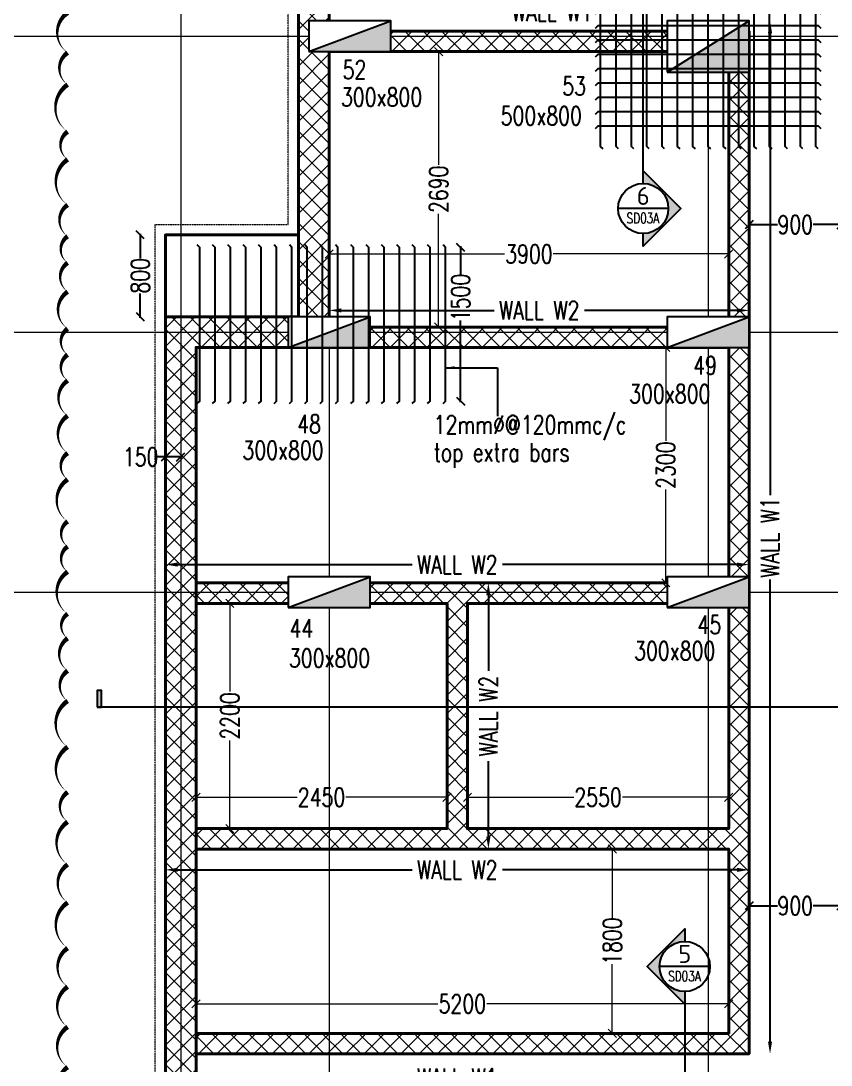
# Model space of a CAD drawing. Header units: millimetres. Extents: x -226110 to 125224, y -84 to 62581.
# Drawn here: x 7305 to 15215, y 44441 to 54642 of the extents above; entities that cross this region are included whole.
import ezdxf
from ezdxf.enums import TextEntityAlignment as Align

# ---------------------------------------------------------------- set-up
doc = ezdxf.new("R2010")
doc.units = ezdxf.units.MM
doc.set_wipeout_variables(frame=1)
for name, pattern in [('CENTER', [2, 1.25, -0.25, 0.25, -0.25]), ('CENTER2', [28.575, 19.05, -3.175, 3.175, -3.175]), ('DASHED2', [9.525, 6.35, -3.175]), ('HIDDEN', [0.375, 0.25, -0.125])]:
    doc.linetypes.add(name, pattern=pattern)
for name, color, linetype, lineweight in [('Geo Col Hatch', 66, 'Continuous', 5), ('Geo Col Size', 36, 'Continuous', 30), ('Geo Column', 10, 'Continuous', 25), ('Geo GF11.12.23$0$Geo Col Hatch', 66, 'Continuous', 5), ('Geo GF11.12.23$0$Geo Column', 10, 'Continuous', 25), ('Geo Section Line', 84, 'Continuous', 18), ('Geo-COLUMN-NO', 3, 'Continuous', 30), ('Geo-COLUMNS', 10, 'Continuous', 30), ('Geo-Dim  Sec & Plan', 250, 'Continuous', 25), ('Geo-DIM-SLAB', 164, 'Continuous', 20), ('Geo-Footing', 22, 'Continuous', 40), ('Geo-Footing Pcc L', 251, 'HIDDEN', 13), ('Geo-GRID', 250, 'CENTER2', 13), ('Geo-Grid L', 250, 'CENTER', 13), ('Geo-RCC-PATT-RAMP', 8, 'Continuous', 13), ('Geo-Retaining-W-L', 126, 'Continuous', 40), ('Geo-Sec Sml', 7, 'Continuous', 25)]:
    doc.layers.add(name, color=color, linetype=linetype, lineweight=lineweight)
doc.layers.add('Geo-Text 100', color=7, linetype='Continuous')
doc.styles.add('Geo T Arial', font='arial.ttf', dxfattribs={"width": 0.75})
doc.styles.add('Geo Txt Narr', font='simplex8.shx')
doc.styles.add('ISCOPEUR', font='isocpeur.ttf')
doc.styles.add('simplex', font='simplex.shx', dxfattribs={"width": 0.75})
doc.dimstyles.new('Geo1-60 Dim 100', dxfattribs={"dimtxt": 140, "dimasz": 110, "dimexe": 0.11, "dimexo": 0.2, "dimgap": 0.1, "dimtad": 0, "dimdec": 0, "dimdsep": 46, "dimtxsty": 'simplex', "dimblk": 'OBLIQUE', "dimcen": 5, "dimdle": 11, "dimclrd": 252, "dimclre": 252, "dimclrt": 34, "dimadec": 0, "dimazin": 0, "dimtfac": 1, "dimtdec": 0, "dimtmove": 0, "dimatfit": 3, "dimfxl": 1, "dimlwd": -1, "dimlwe": -1, "dimarcsym": 0})
doc.dimstyles.new('Geo1-80 Dim 100', dxfattribs={"dimtxt": 180, "dimasz": 80, "dimexe": 0.11, "dimexo": 0.2, "dimgap": 0.1, "dimtad": 0, "dimdec": 0, "dimdsep": 46, "dimtxsty": 'simplex', "dimblk": 'OBLIQUE', "dimcen": 5, "dimdle": 11, "dimse1": 1, "dimse2": 1, "dimclrd": 226, "dimclre": 252, "dimclrt": 6, "dimadec": 0, "dimazin": 0, "dimtfac": 1, "dimtdec": 0, "dimtmove": 0, "dimatfit": 3, "dimldrblk": 'OBLIQUE', "dimfxl": 1, "dimlwd": -1, "dimlwe": -1, "dimarcsym": 0})

# ---------------------------------------------------------------- blocks, each defined once
blk = doc.blocks.new('*U1255')
at = {"layer": 'Geo Col Size', "style": 'simplex', "width": 0.75}
blk.add_attdef('300X800', (278, -469), '', height=180, dxfattribs=at)
blk.add_wipeout([(-400, 150), (400, 150), (400, -150), (-400, -150)]).dxf.layer = 'Geo GF11.12.23$0$Geo Column'
at = {"layer": 'Geo GF11.12.23$0$Geo Col Hatch'}
h = blk.add_hatch(color=256, dxfattribs=at)
h.dxf.hatch_style = 1
h.paths.add_polyline_path([(-400, -150), (400, -150), (400, 150)])
at = {"layer": 'Geo GF11.12.23$0$Geo Column'}
blk.add_line((-400, -150), (400, 150), dxfattribs=at)
blk.add_lwpolyline([(-400, -150), (400, -150), (400, 150), (-400, 150)], close=True, dxfattribs=at)
blk = doc.blocks.new('*U1256')
blk.add_wipeout([(-400, 250), (400, 250), (400, -250), (-400, -250)]).dxf.layer = 'Geo Column'
at = {"layer": 'Geo Col Hatch'}
h = blk.add_hatch(color=256, dxfattribs=at)
h.dxf.hatch_style = 1
h.paths.add_polyline_path([(400, -250), (400, 250), (-400, -250)])
at = {"layer": 'Geo Column'}
blk.add_line((-400, -250), (400, 250), dxfattribs=at)
blk.add_lwpolyline([(-400, -250), (400, -250), (400, 250), (-400, 250)], close=True, dxfattribs=at)
at = {"layer": 'Geo Col Size', "color": 7, "style": 'Geo T Arial'}
blk.add_attdef('500X800', (428, -519), '', height=250, dxfattribs=at)
blk = doc.blocks.new('Geo GF11.12.23')
ref = blk.add_blockref('*U1255', (46633, 52033))
ref.add_attrib('300X800', '300x800', (46548, 51349), dxfattribs={"layer": 'Geo Col Size', "height": 180, "style": 'simplex', "width": 0.75})
ref = blk.add_blockref('*U1255', (46433, 49143))
ref.add_attrib('300X800', '300x800', (45586, 47899), dxfattribs={"layer": 'Geo Col Size', "height": 180, "style": 'simplex', "width": 0.75})
ref = blk.add_blockref('*U1255', (50133, 49143))
ref.add_attrib('300X800', '300x800', (49362, 48450), dxfattribs={"layer": 'Geo Col Size', "height": 180, "style": 'simplex', "width": 0.75})
ref = blk.add_blockref('*U1255', (46433, 46603))
ref.add_attrib('300X800', '300x800', (46040, 45869), dxfattribs={"layer": 'Geo Col Size', "height": 180, "style": 'simplex', "width": 0.75})
ref = blk.add_blockref('*U1255', (50133, 46603))
ref.add_attrib('300X800', '300x800', (49410, 45940), dxfattribs={"layer": 'Geo Col Size', "height": 180, "style": 'simplex', "width": 0.75})
at = {"layer": 'Geo-COLUMN-NO', "style": 'simplex', "width": 0.75}
blk.add_text('53', height=180, dxfattribs=at).set_placement((48709, 51457))
at = {"layer": 'Geo Section Line'}
ref = blk.add_blockref('*U1256', (50133, 51933), dxfattribs=at)
ref.add_attrib('500X800', '500x800', (48107, 51166), dxfattribs={"layer": 'Geo Col Size', "height": 180, "style": 'simplex', "width": 0.75})
at = {"layer": 'Geo-COLUMN-NO', "style": 'simplex', "width": 0.75}
for s, p in [('52', (46564, 51616)), ('49', (49987, 48728)), ('48', (46121, 48156)), ('44', (46046, 46159)), ('45', (50029, 46195))]:
    blk.add_text(s, height=180, dxfattribs=at).set_placement(p)
blk = doc.blocks.new('GRID')
at = {"layer": 'Geo-Grid L', "ltscale": 3}
for p, q in [((-9570, 51726.6), (-9570, -6705.1)), ((-8120, 51726.6), (-8120, -6705.1)), ((-4420, 51726.6), (-4420, -6705.1)), ((-12192.8, 44090), (13410.8, 44090)), ((-12192.8, 41200), (13410.8, 41200)), ((-12192.8, 38660.1), (13410.8, 38660.1))]:
    blk.add_line(p, q, dxfattribs=at)
blk = doc.blocks.new('A$C20a6246b1')
at = {"layer": 'Geo-RCC-PATT-RAMP'}
h = blk.add_hatch(dxfattribs=at)
h.set_pattern_fill('ANSI37', color=256, scale=40)
edge = h.paths.add_edge_path()
edge.add_line((10910, 11850), (10910, 8600))
edge.add_line((10910, 8600), (11110, 8600))
edge.add_line((11110, 8600), (11110, 2000))
edge.add_line((11110, 2000), (12010, 2000))
edge.add_line((12010, 2000), (12010, -800))
edge.add_line((12010, -800), (-2810, -800))
edge.add_line((-2810, -800), (-2810, 45750))
edge.add_line((-2810, 45750), (-1510, 45750))
edge.add_line((-1510, 45750), (-1510, 51340))
edge.add_line((-1510, 51340), (2440, 51340))
edge.add_arc((4877, 51453), 2440, 93.1, 182.6734, ccw=False)
edge.add_line((4745, 53890), (12205, 53890))
edge.add_arc((11922, 48007), 5890, 54.5997, 87.2442, ccw=False)
edge.add_line((15334, 52807), (15912, 52339))
edge.add_arc((11852, 47932), 5992, 10.0715, 47.3451, ccw=False)
edge.add_arc((17260, 48892), 500, 0, 10.0715, ccw=False)
edge.add_line((17760, 48892), (17760, -1001))
edge.add_line((17760, -1001), (18060, -1001))
edge.add_line((18060, -1001), (18060, 48875))
edge.add_arc((17060, 48875), 1000, 0, 10.2606)
edge.add_arc((11852, 47932), 6292, 10.2606, 47.4326)
edge.add_line((16108, 52566), (15516, 53046))
edge.add_arc((11922, 48007), 6190, 54.5106, 87.3118)
edge.add_line((12212, 54190), (4756, 54190))
edge.add_arc((4875, 51454), 2738, 92.485, 176.1141)
edge.add_line((2143, 51640), (-1810, 51640))
edge.add_line((-1810, 51640), (-1810, 46050))
edge.add_line((-1810, 46050), (-3110, 46050))
edge.add_line((-3110, 46050), (-3110, -1100))
edge.add_line((-3110, -1100), (12310, -1100))
edge.add_line((12310, -1100), (12310, 2300))
edge.add_line((12310, 2300), (11410, 2300))
edge.add_line((11410, 2300), (11410, 8900))
edge.add_line((11410, 8900), (11210, 8900))
edge.add_line((11210, 8900), (11210, 11550))
edge.add_line((11210, 11550), (12310, 11550))
edge.add_line((12310, 11550), (12310, 49040))
edge.add_line((12310, 49040), (7390, 49040))
edge.add_line((7390, 49040), (7390, 48740))
edge.add_line((7390, 48740), (12010, 48740))
edge.add_line((12010, 48740), (12010, 11850))
edge.add_line((12010, 11850), (10910, 11850))
at = {"layer": 'Geo-Retaining-W-L'}
for points in [[(-2810, -800), (-2810, 45750), (-1510, 45750), (-1510, 51340), (2440, 51340, -0.412035), (4745, 53890), (12205, 53890, -0.14341), (15334, 52807), (15912, 52339, -0.164086), (17752, 48980, -0.043974), (17760, 48892), (17760, -1001)], [(18060, -1001), (18060, 48875, 0.0448), (18044, 49053, 0.163631), (16108, 52566), (15516, 53046, 0.144108), (12212, 54190), (4756, 54190, 0.382009), (2143, 51640), (-1810, 51640), (-1810, 46050), (-3110, 46050), (-3110, -1100)]]:
    blk.add_lwpolyline(points, format="xyb", dxfattribs=at)
blk = doc.blocks.new('A$Ca87b6d86')
at = {"layer": 'Geo-RCC-PATT-RAMP'}
h = blk.add_hatch(dxfattribs=at)
h.set_pattern_fill('ANSI37', color=256, scale=40)
h.set_pattern_definition([(45, (-18635.1, -10601.68), (-89.80256, 89.80256), []), (135, (-18635.1, -10601.68), (-89.80256, -89.80256), [])])
h.paths.add_polyline_path([(-4420, 38350), (-6970, 38350), (-6970, 36150), (-4420, 36150)], flags=16)
h.paths.add_polyline_path([(-8320, 43740), (-8320, 43940), (-4220, 43940), (-4220, 33950), (-9620, 33950), (-9620, 34150), (-4420, 34150), (-4420, 35950), (-9620, 35950), (-9620, 36150), (-7170, 36150), (-7170, 38350), (-9620, 38350), (-9620, 38550), (-4420, 38550), (-4420, 40850), (-8320, 40850), (-8320, 41050), (-4420, 41050), (-4420, 43740)])
at = {"layer": 'Geo-Retaining-W-L'}
for points in [[(-8320, 43740), (-8320, 43940), (-4220, 43940), (-4220, 33950), (-9620, 33950), (-9620, 34150), (-4420, 34150), (-4420, 35950), (-9620, 35950), (-9620, 36150), (-7170, 36150), (-7170, 38350), (-9620, 38350), (-9620, 38550), (-4420, 38550), (-4420, 40850), (-8320, 40850), (-8320, 41050), (-4420, 41050), (-4420, 43740)], [(-4420, 38350), (-6970, 38350), (-6970, 36150), (-4420, 36150)]]:
    blk.add_lwpolyline(points, close=True, dxfattribs=at)
blk = doc.blocks.new('_Oblique')
at = {"color": 0, "linetype": 'ByBlock', "lineweight": -2}
blk.add_line((-0.5, -0.5), (0.5, 0.5), dxfattribs=at)
blk = doc.blocks.new('*D718')
at = {"layer": 'Geo-Dim  Sec & Plan', "color": 226, "linetype": 'Continuous', "transparency": 16777216}
for p, q in [((14404, 45998), (14691, 45998)), ((15326, 45998), (15039, 45998))]:
    blk.add_line(p, q, dxfattribs=at)
at = {"layer": 'Geo-Dim  Sec & Plan', "color": 226, "transparency": 16777216, "xscale": 80, "yscale": 80, "zscale": 80, "rotation": 180}
blk.add_blockref('_Oblique', (14415, 45998), dxfattribs=at)
at = {"layer": 'Geo-Dim  Sec & Plan', "color": 226, "transparency": 16777216, "xscale": 80, "yscale": 80, "zscale": 80}
blk.add_blockref('_Oblique', (15315, 45998), dxfattribs=at)
at = {"layer": 'Geo-Dim  Sec & Plan', "color": 6, "transparency": 16777216, "insert": (14865, 45998), "char_height": 180, "attachment_point": 5, "style": 'simplex'}
blk.add_mtext('900', dxfattribs=at)
blk = doc.blocks.new('*D719')
at = {"layer": 'Geo-Dim  Sec & Plan', "color": 226, "linetype": 'Continuous', "transparency": 16777216}
for p, q in [((8470, 52563), (8470, 52325)), ((8470, 51741), (8470, 51978))]:
    blk.add_line(p, q, dxfattribs=at)
at = {"layer": 'Geo-Dim  Sec & Plan', "color": 226, "transparency": 16777216, "xscale": 80, "yscale": 80, "zscale": 80}
for p, rotation in [((8470, 52552), 90), ((8470, 51752), 270)]:
    blk.add_blockref('_Oblique', p, dxfattribs=dict(at, rotation=rotation))
at = {"layer": 'Geo-Dim  Sec & Plan', "color": 6, "transparency": 16777216, "insert": (8470, 52152), "char_height": 180, "attachment_point": 5, "rotation": 90, "style": 'simplex'}
blk.add_mtext('800', dxfattribs=at)
blk = doc.blocks.new('*D722')
at = {"layer": 'Geo-Dim  Sec & Plan', "color": 226, "linetype": 'Continuous', "transparency": 16777216}
for p, q in [((8835, 44319), (11154, 44319)), ((14295, 44319), (11977, 44319))]:
    blk.add_line(p, q, dxfattribs=at)
at = {"layer": 'Geo-Dim  Sec & Plan', "color": 226, "transparency": 16777216}
for points in [[(8835, 44339), (8835, 44299), (8715, 44319)], [(14295, 44339), (14295, 44299), (14415, 44319)]]:
    blk.add_solid(points, dxfattribs=at)
at = {"layer": 'Geo-Dim  Sec & Plan', "color": 4, "transparency": 16777216, "insert": (11565, 44319), "char_height": 180, "attachment_point": 5, "style": 'simplex'}
blk.add_mtext('WALL W1', dxfattribs=at)
blk = doc.blocks.new('*D723')
at = {"layer": 'Geo-Dim  Sec & Plan', "color": 226, "linetype": 'Continuous', "transparency": 16777216}
for p, q in [((8835, 46349), (11125, 46349)), ((14295, 46349), (12006, 46349))]:
    blk.add_line(p, q, dxfattribs=at)
at = {"layer": 'Geo-Dim  Sec & Plan', "color": 226, "transparency": 16777216}
for points in [[(8835, 46369), (8835, 46329), (8715, 46349)], [(14295, 46369), (14295, 46329), (14415, 46349)]]:
    blk.add_solid(points, dxfattribs=at)
at = {"layer": 'Geo-Dim  Sec & Plan', "color": 4, "transparency": 16777216, "insert": (11565, 46349), "char_height": 180, "attachment_point": 5, "style": 'simplex'}
blk.add_mtext('WALL W2', dxfattribs=at)
blk = doc.blocks.new('*D724')
at = {"layer": 'Geo-Dim  Sec & Plan', "color": 226, "linetype": 'Continuous', "transparency": 16777216}
for p, q in [((8835, 49331), (11125, 49331)), ((14295, 49331), (12006, 49331))]:
    blk.add_line(p, q, dxfattribs=at)
at = {"layer": 'Geo-Dim  Sec & Plan', "color": 226, "transparency": 16777216}
for points in [[(8835, 49351), (8835, 49311), (8715, 49331)], [(14295, 49351), (14295, 49311), (14415, 49331)]]:
    blk.add_solid(points, dxfattribs=at)
at = {"layer": 'Geo-Dim  Sec & Plan', "color": 4, "transparency": 16777216, "insert": (11565, 49331), "char_height": 180, "width": 995.06, "attachment_point": 5, "style": 'simplex'}
blk.add_mtext('WALL W2', dxfattribs=at)
blk = doc.blocks.new('*D725')
at = {"layer": 'Geo-Dim  Sec & Plan', "color": 226, "linetype": 'Continuous', "transparency": 16777216}
for p, q in [((10435, 51814), (11925, 51814)), ((14295, 51814), (12806, 51814))]:
    blk.add_line(p, q, dxfattribs=at)
at = {"layer": 'Geo-Dim  Sec & Plan', "color": 226, "transparency": 16777216}
for points in [[(10435, 51834), (10435, 51794), (10315, 51814)], [(14295, 51834), (14295, 51794), (14415, 51814)]]:
    blk.add_solid(points, dxfattribs=at)
at = {"layer": 'Geo-Dim  Sec & Plan', "color": 4, "transparency": 16777216, "insert": (12365, 51814), "char_height": 180, "attachment_point": 5, "style": 'simplex'}
blk.add_mtext('WALL W2', dxfattribs=at)
blk = doc.blocks.new('*D726')
at = {"layer": 'Geo-Dim  Sec & Plan', "color": 226, "linetype": 'Continuous', "transparency": 16777216}
for p, q in [((10135, 54729), (12080, 54729)), ((14295, 54729), (12903, 54729))]:
    blk.add_line(p, q, dxfattribs=at)
at = {"layer": 'Geo-Dim  Sec & Plan', "color": 226, "transparency": 16777216}
for points in [[(10135, 54749), (10135, 54709), (10015, 54729)], [(14295, 54749), (14295, 54709), (14415, 54729)]]:
    blk.add_solid(points, dxfattribs=at)
at = {"layer": 'Geo-Dim  Sec & Plan', "color": 4, "transparency": 16777216, "insert": (12491, 54729), "char_height": 180, "attachment_point": 5, "style": 'simplex'}
blk.add_mtext('WALL W1', dxfattribs=at)
blk = doc.blocks.new('*D727')
at = {"layer": 'Geo-Dim  Sec & Plan', "color": 226, "linetype": 'Continuous', "transparency": 16777216}
for p, q in [((11869, 49032), (11869, 48292)), ((11869, 46672), (11869, 47411))]:
    blk.add_line(p, q, dxfattribs=at)
at = {"layer": 'Geo-Dim  Sec & Plan', "color": 226, "transparency": 16777216}
for points in [[(11849, 49032), (11889, 49032), (11869, 49152)], [(11849, 46672), (11889, 46672), (11869, 46552)]]:
    blk.add_solid(points, dxfattribs=at)
at = {"layer": 'Geo-Dim  Sec & Plan', "color": 4, "transparency": 16777216, "insert": (11869, 47852), "char_height": 180, "attachment_point": 5, "rotation": 90, "style": 'simplex'}
blk.add_mtext('WALL W2', dxfattribs=at)
blk = doc.blocks.new('*D728')
at = {"layer": 'Geo-Dim  Sec & Plan', "color": 226, "linetype": 'Continuous', "transparency": 16777216}
for p, q in [((14619, 54522), (14619, 50008)), ((14619, 44672), (14619, 49185))]:
    blk.add_line(p, q, dxfattribs=at)
at = {"layer": 'Geo-Dim  Sec & Plan', "color": 226, "transparency": 16777216}
for points in [[(14599, 54522), (14639, 54522), (14619, 54642)], [(14599, 44672), (14639, 44672), (14619, 44552)]]:
    blk.add_solid(points, dxfattribs=at)
at = {"layer": 'Geo-Dim  Sec & Plan', "color": 4, "transparency": 16777216, "insert": (14619, 49597), "char_height": 180, "attachment_point": 5, "rotation": 90, "style": 'simplex'}
blk.add_mtext('WALL W1', dxfattribs=at)
blk = doc.blocks.new('*D729')
at = {"layer": 'Geo-DIM-SLAB', "color": 148, "linetype": 'Continuous', "transparency": 16777216}
for p, q in [((9345, 48963), (9345, 48090)), ((9345, 46741), (9345, 47614))]:
    blk.add_line(p, q, dxfattribs=at)
at = {"layer": 'Geo-DIM-SLAB', "color": 148, "transparency": 16777216, "xscale": 80, "yscale": 80, "zscale": 80}
for p, rotation in [((9345, 48952), 90), ((9345, 46752), 270)]:
    blk.add_blockref('_Oblique', p, dxfattribs=dict(at, rotation=rotation))
at = {"layer": 'Geo-DIM-SLAB', "color": 148, "transparency": 16777216, "insert": (9345, 47852), "char_height": 180, "attachment_point": 5, "rotation": 90, "style": 'simplex'}
blk.add_mtext('2200', dxfattribs=at)
blk = doc.blocks.new('*D730')
at = {"layer": 'Geo-DIM-SLAB', "color": 148, "linetype": 'Continuous', "transparency": 16777216}
for p, q in [((11654, 47058), (12702, 47058)), ((14226, 47058), (13178, 47058))]:
    blk.add_line(p, q, dxfattribs=at)
at = {"layer": 'Geo-DIM-SLAB', "color": 148, "transparency": 16777216, "xscale": 80, "yscale": 80, "zscale": 80, "rotation": 180}
blk.add_blockref('_Oblique', (11665, 47058), dxfattribs=at)
at = {"layer": 'Geo-DIM-SLAB', "color": 148, "transparency": 16777216, "xscale": 80, "yscale": 80, "zscale": 80}
blk.add_blockref('_Oblique', (14215, 47058), dxfattribs=at)
at = {"layer": 'Geo-DIM-SLAB', "color": 148, "transparency": 16777216, "insert": (12940, 47058), "char_height": 180, "attachment_point": 5, "style": 'simplex'}
blk.add_mtext('2550', dxfattribs=at)
blk = doc.blocks.new('*D731')
at = {"layer": 'Geo-DIM-SLAB', "color": 148, "linetype": 'Continuous', "transparency": 16777216}
for p, q in [((9004, 47058), (10002, 47058)), ((11476, 47058), (10478, 47058))]:
    blk.add_line(p, q, dxfattribs=at)
at = {"layer": 'Geo-DIM-SLAB', "color": 148, "transparency": 16777216, "xscale": 80, "yscale": 80, "zscale": 80, "rotation": 180}
blk.add_blockref('_Oblique', (9015, 47058), dxfattribs=at)
at = {"layer": 'Geo-DIM-SLAB', "color": 148, "transparency": 16777216, "xscale": 80, "yscale": 80, "zscale": 80}
blk.add_blockref('_Oblique', (11465, 47058), dxfattribs=at)
at = {"layer": 'Geo-DIM-SLAB', "color": 148, "transparency": 16777216, "insert": (10240, 47058), "char_height": 180, "attachment_point": 5, "style": 'simplex'}
blk.add_mtext('2450', dxfattribs=at)
blk = doc.blocks.new('*D732')
at = {"layer": 'Geo-DIM-SLAB', "color": 148, "linetype": 'Continuous', "transparency": 16777216}
for p, q in [((13079, 46563), (13079, 45877)), ((13079, 44741), (13079, 45427))]:
    blk.add_line(p, q, dxfattribs=at)
at = {"layer": 'Geo-DIM-SLAB', "color": 148, "transparency": 16777216, "xscale": 80, "yscale": 80, "zscale": 80}
for p, rotation in [((13079, 46552), 90), ((13079, 44752), 270)]:
    blk.add_blockref('_Oblique', p, dxfattribs=dict(at, rotation=rotation))
at = {"layer": 'Geo-DIM-SLAB', "color": 148, "transparency": 16777216, "insert": (13079, 45652), "char_height": 180, "attachment_point": 5, "rotation": 90, "style": 'simplex'}
blk.add_mtext('1800', dxfattribs=at)
blk = doc.blocks.new('*D733')
at = {"layer": 'Geo-DIM-SLAB', "color": 148, "linetype": 'Continuous', "transparency": 16777216}
for p, q in [((9004, 45040), (11377, 45040)), ((14226, 45040), (11853, 45040))]:
    blk.add_line(p, q, dxfattribs=at)
at = {"layer": 'Geo-DIM-SLAB', "color": 148, "transparency": 16777216, "xscale": 80, "yscale": 80, "zscale": 80, "rotation": 180}
blk.add_blockref('_Oblique', (9015, 45040), dxfattribs=at)
at = {"layer": 'Geo-DIM-SLAB', "color": 148, "transparency": 16777216, "xscale": 80, "yscale": 80, "zscale": 80}
blk.add_blockref('_Oblique', (14215, 45040), dxfattribs=at)
at = {"layer": 'Geo-DIM-SLAB', "color": 148, "transparency": 16777216, "insert": (11615, 45040), "char_height": 180, "attachment_point": 5, "style": 'simplex'}
blk.add_mtext('5200', dxfattribs=at)
blk = doc.blocks.new('*D734')
at = {"layer": 'Geo-DIM-SLAB', "color": 148, "linetype": 'Continuous', "transparency": 16777216}
for p, q in [((13601, 51463), (13601, 50540)), ((13601, 49141), (13601, 50064))]:
    blk.add_line(p, q, dxfattribs=at)
at = {"layer": 'Geo-DIM-SLAB', "color": 148, "transparency": 16777216, "xscale": 80, "yscale": 80, "zscale": 80}
for p, rotation in [((13601, 51452), 90), ((13601, 49152), 270)]:
    blk.add_blockref('_Oblique', p, dxfattribs=dict(at, rotation=rotation))
at = {"layer": 'Geo-DIM-SLAB', "color": 148, "transparency": 16777216, "insert": (13601, 50302), "char_height": 180, "attachment_point": 5, "rotation": 90, "style": 'simplex'}
blk.add_mtext('2300', dxfattribs=at)
blk = doc.blocks.new('*D735')
at = {"layer": 'Geo-DIM-SLAB', "color": 148, "linetype": 'Continuous', "transparency": 16777216}
for p, q in [((11383, 54353), (11383, 53235)), ((11383, 51641), (11383, 52759))]:
    blk.add_line(p, q, dxfattribs=at)
at = {"layer": 'Geo-DIM-SLAB', "color": 148, "transparency": 16777216, "xscale": 80, "yscale": 80, "zscale": 80}
for p, rotation in [((11383, 54342), 90), ((11383, 51652), 270)]:
    blk.add_blockref('_Oblique', p, dxfattribs=dict(at, rotation=rotation))
at = {"layer": 'Geo-DIM-SLAB', "color": 148, "transparency": 16777216, "insert": (11383, 52997), "char_height": 180, "attachment_point": 5, "rotation": 90, "style": 'simplex'}
blk.add_mtext('2690', dxfattribs=at)
blk = doc.blocks.new('*D736')
at = {"layer": 'Geo-DIM-SLAB', "color": 148, "linetype": 'Continuous', "transparency": 16777216}
for p, q in [((10304, 52365), (12027, 52365)), ((14226, 52365), (12503, 52365))]:
    blk.add_line(p, q, dxfattribs=at)
at = {"layer": 'Geo-DIM-SLAB', "color": 148, "transparency": 16777216, "xscale": 80, "yscale": 80, "zscale": 80, "rotation": 180}
blk.add_blockref('_Oblique', (10315, 52365), dxfattribs=at)
at = {"layer": 'Geo-DIM-SLAB', "color": 148, "transparency": 16777216, "xscale": 80, "yscale": 80, "zscale": 80}
blk.add_blockref('_Oblique', (14215, 52365), dxfattribs=at)
at = {"layer": 'Geo-DIM-SLAB', "color": 148, "transparency": 16777216, "insert": (12265, 52365), "char_height": 180, "attachment_point": 5, "style": 'simplex'}
blk.add_mtext('3900', dxfattribs=at)
blk = doc.blocks.new('*D743')
at = {"layer": 'Geo-Dim  Sec & Plan', "color": 226, "linetype": 'Continuous', "transparency": 16777216}
for p, q in [((8715, 50382), (8635, 50382)), ((8876, 50382), (8715, 50382))]:
    blk.add_line(p, q, dxfattribs=at)
at = {"layer": 'Geo-Dim  Sec & Plan', "color": 226, "transparency": 16777216, "xscale": 80, "yscale": 80, "zscale": 80, "rotation": 180}
blk.add_blockref('_Oblique', (8715, 50382), dxfattribs=at)
at = {"layer": 'Geo-Dim  Sec & Plan', "color": 226, "transparency": 16777216, "xscale": 80, "yscale": 80, "zscale": 80}
blk.add_blockref('_Oblique', (8865, 50382), dxfattribs=at)
at = {"layer": 'Geo-Dim  Sec & Plan', "color": 6, "transparency": 16777216, "insert": (8474, 50382), "char_height": 180, "attachment_point": 5, "style": 'simplex'}
blk.add_mtext('150', dxfattribs=at)
blk = doc.blocks.new('*U744')
at = {"layer": 'Geo-Sec Sml', "ltscale": 0.1}
blk.add_hatch(color=162, dxfattribs=at).paths.add_polyline_path([(-213.11, 4.67), (-211.94, 4.67), (-211.94, 0), (-213.11, 0)])
at = {"color": 8}
blk.add_line((3.5, 0), (-213.11, 0), dxfattribs=at)
at = {"layer": 'Geo-Sec Sml'}
blk.add_lwpolyline([(-213.11, 0), (-211.94, 0), (-211.94, 4.67), (-213.11, 4.67)], close=True, dxfattribs=at)
at = {"layer": 'Geo-Sec Sml', "lineweight": 18, "ltscale": 0.1, "style": 'ISCOPEUR'}
blk.add_attdef('00', text='', height=3, dxfattribs=at).set_placement((10.5, 3.5), align=Align.MIDDLE)
at = {"layer": 'Geo-Sec Sml', "color": 1, "style": 'Geo Txt Narr'}
blk.add_attdef('00', text='', height=2.5, dxfattribs=at).set_placement((10.5, -2.33), align=Align.MIDDLE)
blk = doc.blocks.new('*U745')
at = {"layer": 'Geo-Sec Sml', "ltscale": 0.1}
for points in [[(3.5, 0, 0.414214), (10.5, -7), (10.5, -10.5), (0, 0), (10.5, 10.5), (10.5, 7, 0.414214)], [(5.83, -96.28), (5.83, -95.12), (10.5, -95.12), (10.5, -96.28)]]:
    blk.add_hatch(color=162, dxfattribs=at).paths.add_polyline_path(points)
at = {"color": 8}
blk.add_line((10.5, -7), (10.5, -96.28), dxfattribs=at)
blk.add_lwpolyline([(17.5, 0), (3.5, 0)], dxfattribs=at)
blk.add_circle((10.5, 0), 7, dxfattribs=at)
at = {"layer": 'Geo-Sec Sml'}
blk.add_lwpolyline([(10.5, -7), (10.5, -10.5), (0, 0), (10.5, 10.5), (10.5, 7)], dxfattribs=at)
blk.add_lwpolyline([(10.5, -96.28), (10.5, -95.12), (5.83, -95.12), (5.83, -96.28)], close=True, dxfattribs=at)
at = {"layer": 'Geo-Sec Sml', "lineweight": 18, "ltscale": 0.1, "style": 'ISCOPEUR'}
blk.add_attdef('00', text='', height=3, dxfattribs=at).set_placement((10.5, 3.5), align=Align.MIDDLE)
at = {"layer": 'Geo-Sec Sml', "color": 1, "style": 'Geo Txt Narr'}
blk.add_attdef('00', text='', height=2.5, dxfattribs=at).set_placement((10.5, -2.33), align=Align.MIDDLE)
blk = doc.blocks.new('*U746')
at = {"layer": 'Geo-Sec Sml', "ltscale": 0.1}
for points in [[(15.17, 142.03), (15.17, 140.86), (10.5, 140.86), (10.5, 142.03)], [(17.5, 0, 0.414214), (10.5, 7), (10.5, 10.5), (21, 0), (10.5, -10.5), (10.5, -7, 0.414214)]]:
    blk.add_hatch(color=162, dxfattribs=at).paths.add_polyline_path(points)
at = {"color": 8}
blk.add_line((10.5, 7), (10.5, 142.03), dxfattribs=at)
blk.add_lwpolyline([(17.5, 0), (3.5, 0)], dxfattribs=at)
blk.add_circle((10.5, 0), 7, dxfattribs=at)
at = {"layer": 'Geo-Sec Sml'}
blk.add_lwpolyline([(10.5, 142.03), (10.5, 140.86), (15.17, 140.86), (15.17, 142.03)], close=True, dxfattribs=at)
blk.add_lwpolyline([(10.5, 7), (10.5, 10.5), (21, 0), (10.5, -10.5), (10.5, -7)], dxfattribs=at)
at = {"layer": 'Geo-Sec Sml', "lineweight": 18, "ltscale": 0.1, "style": 'ISCOPEUR'}
blk.add_attdef('00', text='', height=3, dxfattribs=at).set_placement((10.5, 3.5), align=Align.MIDDLE)
at = {"layer": 'Geo-Sec Sml', "color": 1, "style": 'Geo Txt Narr'}
blk.add_attdef('00', text='', height=2.5, dxfattribs=at).set_placement((10.5, -2.33), align=Align.MIDDLE)
blk = doc.blocks.new('*D803')
at = {"layer": 'Geo-Dim  Sec & Plan', "color": 226, "linetype": 'Continuous', "transparency": 16777216}
for p, q in [((14404, 52652), (14691, 52652)), ((15326, 52652), (15039, 52652))]:
    blk.add_line(p, q, dxfattribs=at)
at = {"layer": 'Geo-Dim  Sec & Plan', "color": 226, "transparency": 16777216, "xscale": 80, "yscale": 80, "zscale": 80, "rotation": 180}
blk.add_blockref('_Oblique', (14415, 52652), dxfattribs=at)
at = {"layer": 'Geo-Dim  Sec & Plan', "color": 226, "transparency": 16777216, "xscale": 80, "yscale": 80, "zscale": 80}
blk.add_blockref('_Oblique', (15315, 52652), dxfattribs=at)
at = {"layer": 'Geo-Dim  Sec & Plan', "color": 6, "transparency": 16777216, "insert": (14865, 52652), "char_height": 180, "attachment_point": 5, "style": 'simplex'}
blk.add_mtext('900', dxfattribs=at)
blk = doc.blocks.new('*D1220')
at = {"layer": 'Geo-Dim  Sec & Plan', "color": 226, "linetype": 'Continuous', "transparency": 16777216}
for p, q in [((11598, 52440), (11598, 52165)), ((11598, 50917), (11598, 51715))]:
    blk.add_line(p, q, dxfattribs=at)
at = {"layer": 'Geo-Dim  Sec & Plan', "color": 226, "transparency": 16777216, "xscale": 80, "yscale": 80, "zscale": 80}
for p, rotation in [((11598, 52429), 90), ((11598, 50928), 270)]:
    blk.add_blockref('_Oblique', p, dxfattribs=dict(at, rotation=rotation))
at = {"layer": 'Geo-Dim  Sec & Plan', "color": 6, "transparency": 16777216, "insert": (11598, 51940), "char_height": 180, "attachment_point": 5, "rotation": 90, "style": 'simplex'}
blk.add_mtext('1500', dxfattribs=at)
blk = doc.blocks.new('A$C3772ab7d')
at = {"color": 6}
for points in [[(-1025, -1000), (-1050, -975), (-1050, 975), (-1025, 1000)], [(-875, -1000), (-900, -975), (-900, 975), (-875, 1000)], [(-725, -1000), (-750, -975), (-750, 975), (-725, 1000)], [(-575, -1000), (-600, -975), (-600, 975), (-575, 1000)], [(-425, -1000), (-450, -975), (-450, 975), (-425, 1000)], [(-275, -1000), (-300, -975), (-300, 975), (-275, 1000)], [(-125, -1000), (-150, -975), (-150, 975), (-125, 1000)], [(25, -1000), (0, -975), (0, 975), (25, 1000)], [(175, -1000), (150, -975), (150, 975), (175, 1000)], [(325, -1000), (300, -975), (300, 975), (325, 1000)], [(475, -1000), (450, -975), (450, 975), (475, 1000)], [(625, -1000), (600, -975), (600, 975), (625, 1000)], [(775, -1000), (750, -975), (750, 975), (775, 1000)], [(925, -1000), (900, -975), (900, 975), (925, 1000)], [(1075, -1000), (1050, -975), (1050, 975), (1075, 1000)], [(-1100, 880), (-1075, 904), (1075, 904), (1100, 880)], [(-1100, 740), (-1075, 764), (1075, 764), (1100, 740)], [(-1100, 600), (-1075, 624), (1075, 624), (1100, 600)], [(-1100, 460), (-1075, 484), (1075, 484), (1100, 460)], [(-1100, 320), (-1075, 344), (1075, 344), (1100, 320)], [(-1100, 180), (-1075, 204), (1075, 204), (1100, 180)], [(-1100, 40), (-1075, 64), (1075, 64), (1100, 40)], [(-1100, -100), (-1075, -76), (1075, -76), (1100, -100)], [(-1100, -240), (-1075, -216), (1075, -216), (1100, -240)], [(-1100, -380), (-1075, -356), (1075, -356), (1100, -380)], [(-1100, -520), (-1075, -496), (1075, -496), (1100, -520)], [(-1100, -660), (-1075, -636), (1075, -636), (1100, -660)], [(-1100, -800), (-1075, -776), (1075, -776), (1100, -800)]]:
    blk.add_lwpolyline(points, dxfattribs=at)

msp = doc.modelspace()

# ---------------------------------------------------------------- linework, layer by layer
at = {"color": 2}
msp.add_lwpolyline([(7761.3, 44071.2, 0, 46.7, -0.5205671), (7761.3, 44422, 0, 46.7, -0.5205671), (7761.3, 44815, 0, 46.7, -0.5205671), (7761.3, 45207, 0, 46.7, -0.5205671), (7761.3, 45584.5, 0, 46.7, -0.5205671), (7761.3, 46029.6, 0, 46.7, -0.5205671), (7761.3, 46400.9, 0, 46.7, -0.5205671), (7761.3, 46817.8, 0, 46.7, -0.5205671), (7761.3, 47108.1, 0, 46.7, -0.5205671), (7761.3, 47550, 0, 46.7, -0.5205671), (7761.3, 47998.9, 0, 46.7, -0.5205671), (7761.3, 48293.6, 0, 46.7, -0.5205671), (7761.3, 48610.8, 0, 46.7, -0.5205671), (7761.3, 48850, 0, 46.7, -0.5205671), (7761.3, 49261, 0, 46.7, -0.5205671), (7761.3, 49507.7, 0, 46.7, -0.5205671), (7761.3, 49752.4, 0, 46.7, -0.5205671), (7761.3, 50163, 0, 46.7, -0.5205671), (7761.3, 50419.9, 0, 46.7, -0.5205671), (7761.3, 50785, 0, 46.7, -0.5205671), (7761.3, 51128.4, 0, 46.7, -0.5205671), (7761.3, 51380.8, 0, 46.7, -0.5205671), (7761.3, 51635, 0, 46.7, -0.5205671), (7761.3, 51997.3, 0, 46.7, -0.5205671), (7761.3, 52278.7, 0, 46.7, -0.5205671), (7761.3, 52537.9, 0, 46.7, -0.5205671), (7761.3, 52844.9, 0, 46.7, -0.5205671), (7761.3, 53288.6, 0, 46.7, -0.5205671), (7761.3, 53559.8, 0, 46.7, -0.5205671), (7761.3, 54019.8, 0, 46.7, -0.5205671), (7761.3, 54331.2, 0, 46.7, -0.5205671), (7761.3, 54721.3, 0, 46.7, -0.5205671)], format="xyseb", dxfattribs=at)
at = {"color": 6}
for points in [[(9026.1, 50903.3), (9050.8, 50928.5), (9050.8, 52428.6), (9026.1, 52453.8)], [(9176.1, 50903.3), (9200.8, 50928.5), (9200.8, 52428.6), (9176.1, 52453.8)]]:
    msp.add_lwpolyline(points, dxfattribs=at)

# ---------------------------------------------------------------- block references
msp.add_blockref('A$Ca87b6d86', (18635.1, 10601.7))
at = {"layer": 'Geo-GRID'}
msp.add_blockref('GRID', (18435.1, 10401.7), dxfattribs=at)
at = {"layer": 'Geo-Retaining-W-L'}
msp.add_blockref('A$C20a6246b1', (11825.6, 5702.2), dxfattribs=at)

# ---------------------------------------------------------------- dimensions: what is measured, and where the dimension line sits
at = {"layer": 'Geo-Dim  Sec & Plan'}
dim = msp.add_linear_dim(base=(8469.8, 51751.7), p1=(8469.8, 52551.7), p2=(8469.8, 51751.7), angle=90, dimstyle='Geo1-80 Dim 100', dxfattribs=at)
dim.commit()
dim.dimension.update_dxf_attribs({"geometry": '*D719', "text_midpoint": (8469.8, 52151.7)})
dim = msp.add_linear_dim(base=(8715.1, 50381.8), p1=(8865.1, 50381.8), p2=(8715.1, 50381.8), dimstyle='Geo1-80 Dim 100', dxfattribs=at)
dim.commit()
dim.dimension.update_dxf_attribs({"geometry": '*D743', "text_midpoint": (8474.3, 50381.8)})

# ---------------------------------------------------------------- next in the draw order: block references
at = {"layer": 'Geo-COLUMNS'}
msp.add_blockref('Geo GF11.12.23', (-36117.9, 2458.7), dxfattribs=at)

# ---------------------------------------------------------------- next in the draw order: linework, layer by layer
at = {"color": 6}
for points in [[(9326.1, 50903.3), (9350.8, 50928.5), (9350.8, 52428.6), (9326.1, 52453.8)], [(9476.1, 50903.3), (9500.8, 50928.5), (9500.8, 52428.6), (9476.1, 52453.8)], [(9626.1, 50903.3), (9650.8, 50928.5), (9650.8, 52428.6), (9626.1, 52453.8)], [(9776.1, 50903.3), (9800.8, 50928.5), (9800.8, 52428.6), (9776.1, 52453.8)], [(9926.1, 50903.3), (9950.8, 50928.5), (9950.8, 52428.6), (9926.1, 52453.8)], [(10076.1, 50903.3), (10100.8, 50928.5), (10100.8, 52428.6), (10076.1, 52453.8)], [(10226.1, 50903.3), (10250.8, 50928.5), (10250.8, 52428.6), (10226.1, 52453.8)], [(10376.1, 50903.3), (10400.8, 50928.5), (10400.8, 52428.6), (10376.1, 52453.8)], [(10526.1, 50903.3), (10550.8, 50928.5), (10550.8, 52428.6), (10526.1, 52453.8)], [(10676.1, 50903.3), (10700.8, 50928.5), (10700.8, 52428.6), (10676.1, 52453.8)], [(10826.1, 50903.3), (10850.8, 50928.5), (10850.8, 52428.6), (10826.1, 52453.8)], [(10976.1, 50903.3), (11000.8, 50928.5), (11000.8, 52428.6), (10976.1, 52453.8)], [(11126.1, 50903.3), (11150.8, 50928.5), (11150.8, 52428.6), (11126.1, 52453.8)], [(11276.1, 50903.3), (11300.8, 50928.5), (11300.8, 52428.6), (11276.1, 52453.8)], [(11426.1, 50903.3), (11450.8, 50928.5), (11450.8, 52428.6), (11426.1, 52453.8)]]:
    msp.add_lwpolyline(points, dxfattribs=at)
at = {"layer": 'Geo-Footing'}
msp.add_lwpolyline([(15315.1, 42311.7), (8715.1, 42311.7), (8715.1, 52551.7), (10015.1, 52551.7), (10015.1, 58141.7), (15315.1, 58141.7)], dxfattribs=at)
at = {"layer": 'Geo-Footing Pcc L', "linetype": 'DASHED2', "lineweight": 20, "ltscale": 0.3}
msp.add_lwpolyline([(8615.1, 42211.7), (8615.1, 42211.7), (8615.1, 52651.7), (9915.1, 52651.7), (9915.1, 58241.7)], dxfattribs=at)

# ---------------------------------------------------------------- next in the draw order: block references
msp.add_blockref('A$C3772ab7d', (14015.1, 54391.7))
at = {"layer": 'Geo-Sec Sml'}
ref = msp.add_blockref('*U746', (13013.3, 52809.8), dxfattribs=dict(at, xscale=35, yscale=35, zscale=35))
ref.add_attrib('00', 'SD03A', dxfattribs={"color": 1, "height": 100, "style": 'Geo Txt Narr', "width": 0.75}).set_placement((13377.4, 52715.7), align=Align.MIDDLE)
ref.add_attrib('00', '6', dxfattribs={"lineweight": 18, "ltscale": 0.1, "height": 175, "style": 'ISCOPEUR'}).set_placement((13380.8, 52932.3), align=Align.MIDDLE)
at = {"layer": 'Geo-Sec Sml', "xscale": 35, "yscale": 35, "zscale": 35}
msp.add_blockref('*U744', (15509, 47937.2), dxfattribs=at)
at = {"layer": 'Geo-Sec Sml'}
ref = msp.add_blockref('*U745', (13418.9, 45404.9), dxfattribs=dict(at, xscale=35, yscale=35, zscale=35))
ref.add_attrib('00', 'SD03A', dxfattribs={"color": 1, "height": 100, "style": 'Geo Txt Narr', "width": 0.75}).set_placement((13783, 45310.7), align=Align.MIDDLE)
ref.add_attrib('00', '5', dxfattribs={"lineweight": 18, "ltscale": 0.1, "height": 175, "style": 'ISCOPEUR'}).set_placement((13786.4, 45527.4), align=Align.MIDDLE)

# ---------------------------------------------------------------- next in the draw order: texts
at = {"layer": 'Geo-Text 100', "insert": (11335.7, 50787, 0), "char_height": 180, "width": 2078.845, "attachment_point": 1, "line_spacing_factor": 0.898461, "style": 'simplex'}
msp.add_mtext('12mm%%C@120mmc/c top extra bars ', dxfattribs=at)

# ---------------------------------------------------------------- next in the draw order: dimensions: what is measured, and where the dimension line sits
at = {"layer": 'Geo-Dim  Sec & Plan'}
dim = msp.add_linear_dim(base=(10015.1, 54728.7), p1=(14415.1, 54612), p2=(10015.1, 54629.6), text='WALL W1', dimstyle='Geo1-80 Dim 100', override={"dimasz": 120, "dimsah": 1, "dimclrt": 4}, dxfattribs=at)
dim.commit()
dim.dimension.update_dxf_attribs({"geometry": '*D726', "text_midpoint": (12491.4, 54728.7), "dimtype": 160})
for base, p1, p2, text, picture, middle in [((14619.4, 44551.7), (14415.1, 54641.7), (14415.1, 44551.7), 'WALL W1', '*D728', (14619.4, 49596.7)), ((11869.4, 46551.7), (11636.6, 49151.7), (11631.9, 46551.7), 'WALL W2', '*D727', (11869.4, 47851.7))]:
    dim = msp.add_linear_dim(base=base, p1=p1, p2=p2, angle=90, text=text, dimstyle='Geo1-80 Dim 100', override={"dimasz": 120, "dimsah": 1, "dimclrt": 4}, dxfattribs=at)
    dim.commit()
    dim.dimension.update_dxf_attribs({"geometry": picture, "text_midpoint": middle})
for base, p1, p2, picture, middle in [((15315.1, 52652.2), (14415.1, 52652.2), (15315.1, 52652.2), '*D803', (14865.1, 52652.2)), ((15315.1, 45997.6), (14415.1, 45997.6), (15315.1, 45997.6), '*D718', (14865.1, 45997.6))]:
    dim = msp.add_linear_dim(base=base, p1=p1, p2=p2, dimstyle='Geo1-80 Dim 100', dxfattribs=at)
    dim.commit()
    dim.dimension.update_dxf_attribs({"geometry": picture, "text_midpoint": middle})
dim = msp.add_linear_dim(base=(11598.3, 52428.6), p1=(11450.8, 50928.5), p2=(11450.8, 52428.6), angle=90, dimstyle='Geo1-80 Dim 100', dxfattribs=at)
dim.commit()
dim.dimension.update_dxf_attribs({"geometry": '*D1220', "text_midpoint": (11598.3, 51940.3), "dimtype": 160})
for base, p1, p2, text, picture, middle in [((10315.1, 51814.3), (14415.1, 51751.7), (10315.1, 51751.7), 'WALL W2', '*D725', (12365.1, 51814.3)), ((8715.1, 49331.4), (14415.1, 49564.2), (8715.1, 49437.7), 'WALL W2', '*D724', (11565.1, 49331.4)), ((8715.1, 46348.8), (14415.1, 46581.7), (8715.1, 46455.1), 'WALL W2', '*D723', (11565.1, 46348.8)), ((8715.1, 44318.9), (14415.1, 44551.7), (8715.1, 44425.2), 'WALL W1', '*D722', (11565.1, 44318.9))]:
    dim = msp.add_linear_dim(base=base, p1=p1, p2=p2, text=text, dimstyle='Geo1-80 Dim 100', override={"dimasz": 120, "dimsah": 1, "dimclrt": 4}, dxfattribs=at)
    dim.commit()
    dim.dimension.update_dxf_attribs({"geometry": picture, "text_midpoint": middle})
at = {"layer": 'Geo-DIM-SLAB'}
for base, p1, p2, picture, middle in [((11383.4, 54341.7), (11383.4, 51651.7), (11383.4, 54341.7), '*D735', (11383.4, 52996.7)), ((13600.9, 51451.7), (13600.9, 49151.7), (13600.9, 51451.7), '*D734', (13600.9, 50301.7)), ((9344.7, 46751.7), (9344.7, 48951.7), (9344.7, 46751.7), '*D729', (9344.7, 47851.7)), ((13078.7, 44751.7), (13078.7, 46551.7), (13078.7, 44751.7), '*D732', (13078.7, 45651.7))]:
    dim = msp.add_linear_dim(base=base, p1=p1, p2=p2, angle=90, dimstyle='Geo1-80 Dim 100', override={"dimclrd": 148, "dimclrt": 148}, dxfattribs=at)
    dim.commit()
    dim.dimension.update_dxf_attribs({"geometry": picture, "text_midpoint": middle})
for base, p1, p2, picture, middle in [((14215.1, 52365), (10315.1, 52365), (14215.1, 52365), '*D736', (12265.1, 52365)), ((9015.1, 47058.2), (11465.1, 47058.2), (9015.1, 47058.2), '*D731', (10240.1, 47058.2)), ((14215.1, 47058.2), (11665.1, 47058.2), (14215.1, 47058.2), '*D730', (12940.1, 47058.2)), ((14215.1, 45040.5), (9015.1, 45040.5), (14215.1, 45040.5), '*D733', (11615.1, 45040.5))]:
    dim = msp.add_linear_dim(base=base, p1=p1, p2=p2, dimstyle='Geo1-80 Dim 100', override={"dimclrd": 148, "dimclrt": 148}, dxfattribs=at)
    dim.commit()
    dim.dimension.update_dxf_attribs({"geometry": picture, "text_midpoint": middle})

# ---------------------------------------------------------------- next in the draw order: leaders
msp.add_leader([(11450.8, 51254.2), (11958.4, 51254.2), (11958.4, 50779.8)], dimstyle='Geo1-60 Dim 100', override={"dimasz": 90})

doc.saveas('drawing.dxf')
